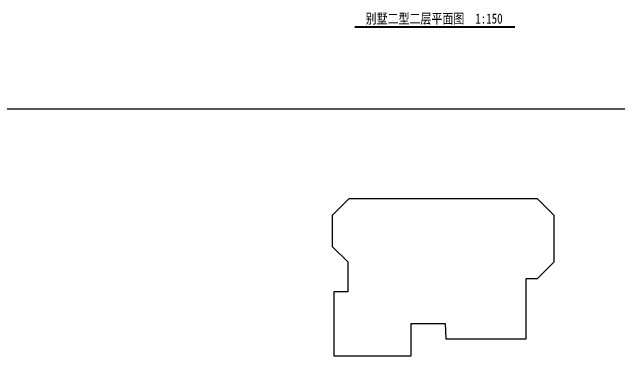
# Model space of a CAD drawing. Extents: x 68494 to 246694, y -171764 to -76879.
# Drawn here: x 115579 to 154880, y -165484 to -143271 of the extents above; entities that cross this region are included whole.
import ezdxf

# ---------------------------------------------------------------- set-up
doc = ezdxf.new("R2010")
doc.units = 0
doc.header["$LTSCALE"] = 1000
doc.header["$MEASUREMENT"] = 0
for name, color, linetype in [('HATCH', 8, 'CONTINUOUS'), ('SHEET', 1, 'CONTINUOUS'), ('TEXT', 7, 'CONTINUOUS'), ('Tile', 8, 'CONTINUOUS')]:
    doc.layers.add(name, color=color, linetype=linetype)
doc.styles.get("Standard").update_dxf_attribs({"font": ''})
doc.styles.get('Standard').set_extended_font_data('KaiTi_GB2312')

msp = doc.modelspace()

# ---------------------------------------------------------------- linework, layer by layer
at = {"layer": 'HATCH'}
msp.add_lwpolyline([(137352.5, -155344.2), (136282.2, -156414.5), (136282.2, -158413.9), (137282.2, -159413.9), (137282.2, -161344.2), (136382.2, -161344.2), (136382.2, -165484.2), (141375, -165484.2), (141375, -163384.2), (143582.2, -163384.2), (143625, -164384.2), (148822.3, -164384.2), (148822.3, -160484.2), (149552, -160484.2), (150622.3, -159413.9), (150622.3, -156414.5), (149552, -155344.2), (147822.2, -155344.2), (137352.5, -155344.2)], dxfattribs=at)
at = {"layer": 'SHEET', "color": 1}
for p, q in [((127893.6, -149538), (68493.6, -149538)), ((187293.5, -149538), (127893.6, -149538))]:
    msp.add_line(p, q, dxfattribs=at)
at = {"layer": 'Tile', "color": 3, "const_width": 120}
msp.add_lwpolyline([(137729.6, -144236.2), (148101.2, -144236.2)], dxfattribs=at)

# ---------------------------------------------------------------- texts
at = {"layer": 'TEXT', "width": 0.8}
msp.add_text('别墅二型二层平面图  1:150', height=650, dxfattribs=at).set_placement((138438.2, -144010.9))

doc.saveas('drawing.dxf')
